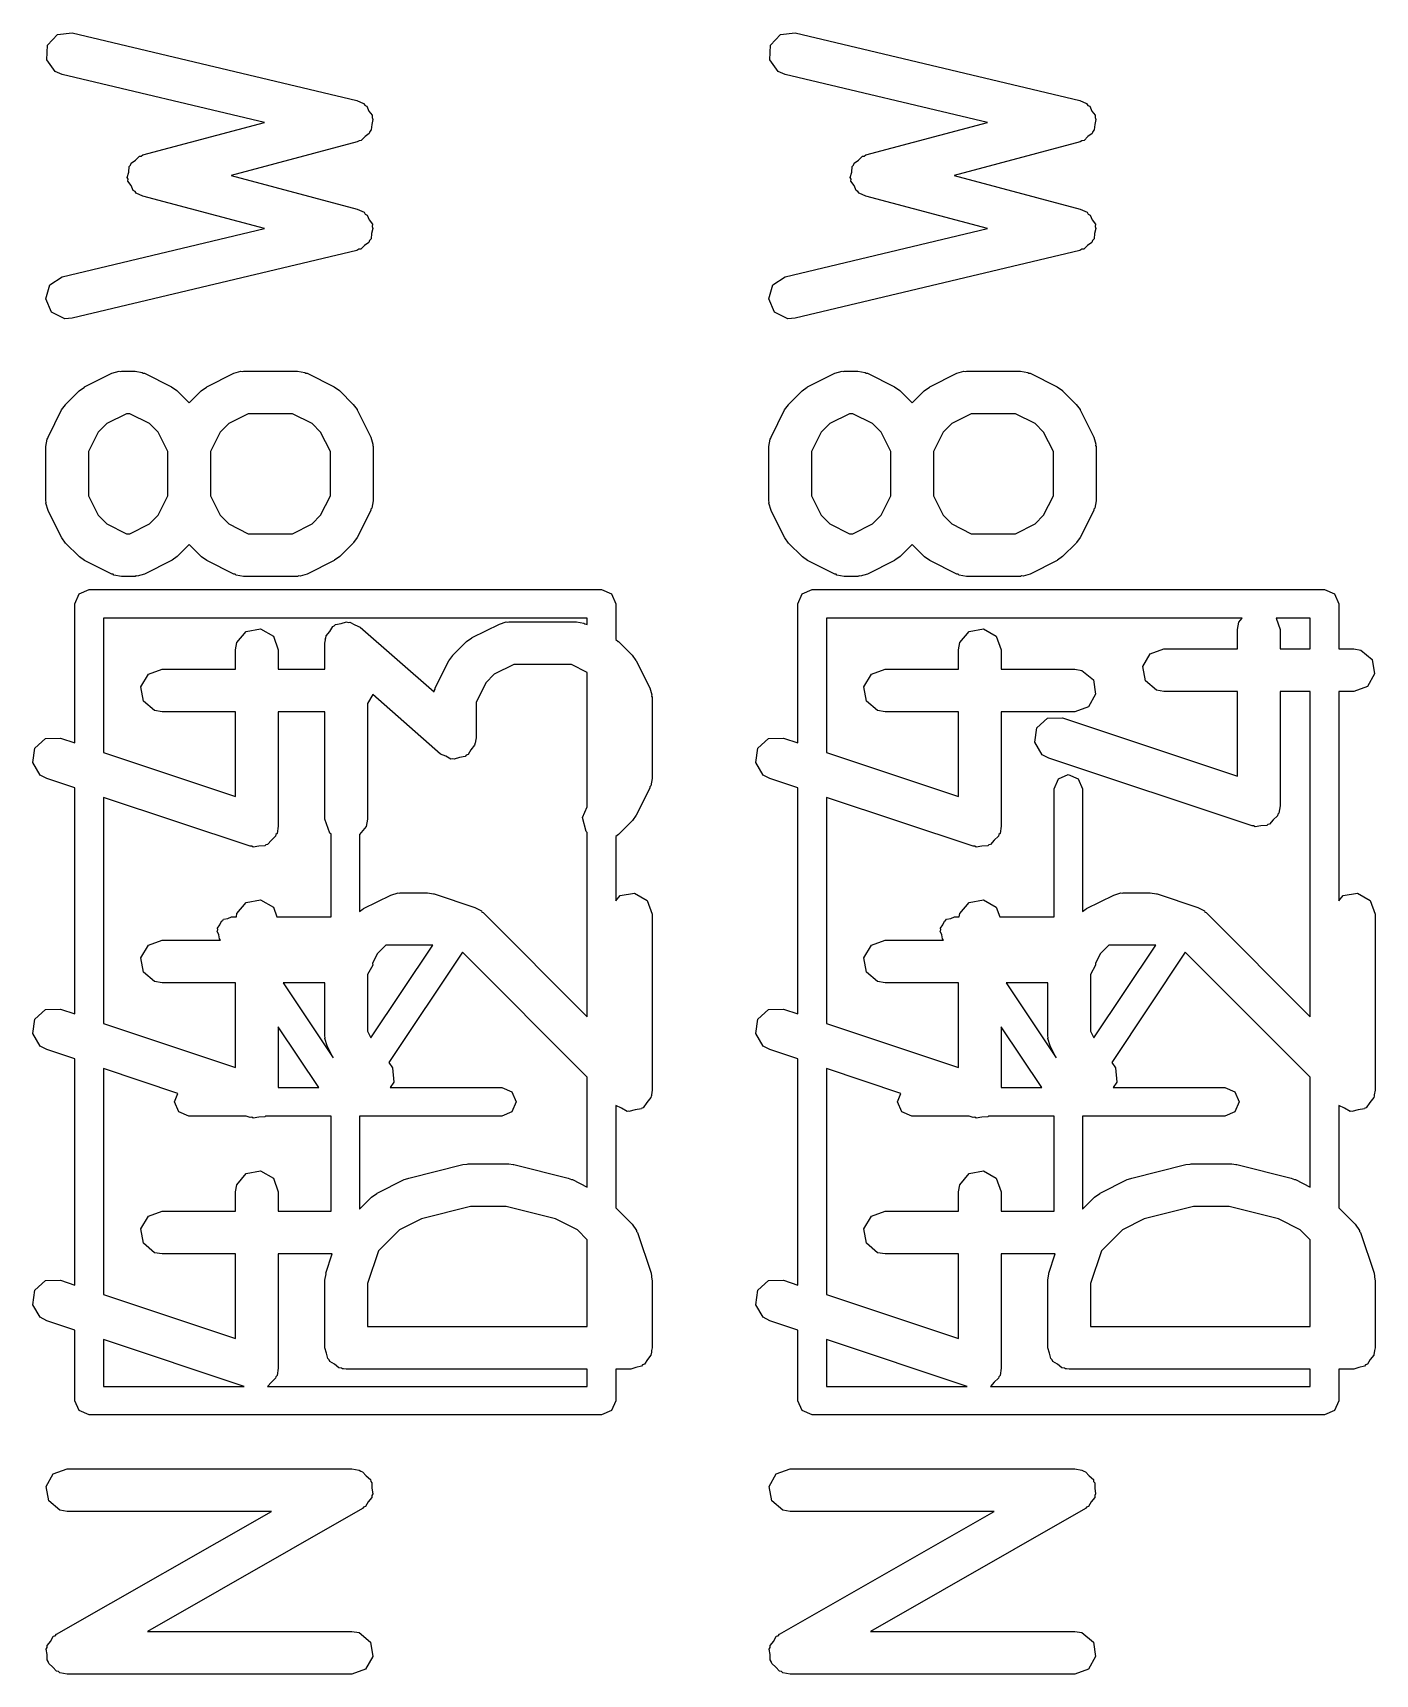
# Model space of a CAD drawing. Extents: x 43 to 269, y -130 to -26.
# Drawn here: x 145.97 to 150.68, y -101.3 to -95.53 of the extents above; entities that cross this region are included whole.
import ezdxf

# ---------------------------------------------------------------- set-up
doc = ezdxf.new("R2010")
doc.units = 0
doc.layers.add('BLACK', color=7, linetype='CONTINUOUS')

msp = doc.modelspace()

# ---------------------------------------------------------------- linework, layer by layer
at = {"layer": 'BLACK', "linetype": 'CONTINUOUS'}
for p, q in [((146.02, -95.5709), (146.055, -95.5336)), ((146.055, -95.5336), (146.106, -95.5277)), ((146.106, -95.5277), (147.106, -95.7658)), ((148.56, -95.5709), (148.595, -95.5336)), ((148.595, -95.5336), (148.646, -95.5277)), ((148.646, -95.5277), (149.646, -95.7658)), ((146.017, -95.6221), (146.02, -95.5709)), ((148.557, -95.6221), (148.56, -95.5709)), ((146.047, -95.6633), (146.017, -95.6221)), ((146.071, -95.6736), (146.047, -95.6633)), ((146.782, -95.8429), (146.071, -95.6736)), ((148.587, -95.6633), (148.557, -95.6221)), ((148.611, -95.6736), (148.587, -95.6633)), ((149.322, -95.8429), (148.611, -95.6736)), ((147.106, -95.7658), (147.13, -95.7761)), ((147.13, -95.7761), (147.135, -95.7825)), ((147.135, -95.7825), (147.142, -95.7858)), ((147.142, -95.7858), (147.149, -95.8025)), ((149.646, -95.7658), (149.67, -95.7761)), ((149.67, -95.7761), (149.675, -95.7825)), ((149.675, -95.7825), (149.682, -95.7858)), ((149.682, -95.7858), (149.689, -95.8025)), ((146.355, -95.9568), (146.782, -95.8429)), ((147.149, -95.8025), (147.16, -95.8173)), ((147.159, -95.8501), (147.157, -95.8685)), ((147.163, -95.8323), (147.159, -95.8501)), ((147.16, -95.8173), (147.16, -95.8252)), ((147.16, -95.8252), (147.163, -95.8323)), ((148.895, -95.9568), (149.322, -95.8429)), ((149.689, -95.8025), (149.7, -95.8173)), ((149.699, -95.8501), (149.697, -95.8685)), ((149.703, -95.8323), (149.699, -95.8501)), ((149.7, -95.8173), (149.7, -95.8252)), ((149.7, -95.8252), (149.703, -95.8323)), ((147.114, -95.9067), (147.108, -95.9112)), ((147.122, -95.9058), (147.114, -95.9067)), ((147.135, -95.8924), (147.122, -95.9058)), ((147.15, -95.8819), (147.135, -95.8924)), ((147.152, -95.8743), (147.15, -95.8819)), ((147.157, -95.8685), (147.152, -95.8743)), ((149.654, -95.9067), (149.648, -95.9112)), ((149.662, -95.9058), (149.654, -95.9067)), ((149.675, -95.8924), (149.662, -95.9058)), ((149.69, -95.8819), (149.675, -95.8924)), ((149.692, -95.8743), (149.69, -95.8819)), ((149.697, -95.8685), (149.692, -95.8743)), ((146.329, -95.975), (146.343, -95.9613)), ((146.343, -95.9613), (146.349, -95.9607)), ((146.349, -95.9607), (146.355, -95.9568)), ((147.108, -95.9112), (146.665, -96.0292)), ((148.869, -95.975), (148.883, -95.9613)), ((148.883, -95.9613), (148.889, -95.9607)), ((148.889, -95.9607), (148.895, -95.9568)), ((149.648, -95.9112), (149.205, -96.0292)), ((146.3, -96.0357), (146.305, -96.0169)), ((146.305, -96.0169), (146.306, -95.9976)), ((146.306, -95.9976), (146.311, -95.9928)), ((146.311, -95.9928), (146.313, -95.9861)), ((146.313, -95.9861), (146.329, -95.975)), ((148.84, -96.0357), (148.845, -96.0169)), ((148.845, -96.0169), (148.846, -95.9976)), ((148.846, -95.9976), (148.851, -95.9928)), ((148.851, -95.9928), (148.853, -95.9861)), ((148.853, -95.9861), (148.869, -95.975)), ((146.303, -96.0419), (146.3, -96.0357)), ((146.302, -96.0487), (146.303, -96.0419)), ((146.313, -96.0646), (146.302, -96.0487)), ((146.321, -96.0822), (146.313, -96.0646)), ((146.327, -96.0851), (146.321, -96.0822)), ((146.665, -96.0292), (147.108, -96.1472)), ((148.843, -96.0419), (148.84, -96.0357)), ((148.842, -96.0487), (148.843, -96.0419)), ((148.853, -96.0646), (148.842, -96.0487)), ((148.861, -96.0822), (148.853, -96.0646)), ((148.867, -96.0851), (148.861, -96.0822)), ((149.205, -96.0292), (149.648, -96.1472)), ((146.331, -96.0907), (146.327, -96.0851)), ((146.355, -96.1017), (146.331, -96.0907)), ((146.782, -96.2156), (146.355, -96.1017)), ((148.871, -96.0907), (148.867, -96.0851)), ((148.895, -96.1017), (148.871, -96.0907)), ((149.322, -96.2156), (148.895, -96.1017)), ((147.108, -96.1472), (147.132, -96.1582)), ((147.132, -96.1582), (147.136, -96.1647)), ((147.136, -96.1647), (147.143, -96.1682)), ((147.143, -96.1682), (147.15, -96.1851)), ((147.15, -96.1851), (147.161, -96.2002)), ((149.648, -96.1472), (149.672, -96.1582)), ((149.672, -96.1582), (149.676, -96.1647)), ((149.676, -96.1647), (149.683, -96.1682)), ((149.683, -96.1682), (149.69, -96.1851)), ((149.69, -96.1851), (149.701, -96.2002)), ((146.071, -96.3848), (146.782, -96.2156)), ((147.157, -96.2513), (147.151, -96.2569)), ((147.158, -96.2329), (147.157, -96.2513)), ((147.163, -96.2153), (147.158, -96.2329)), ((147.161, -96.2002), (147.16, -96.2081)), ((147.16, -96.2081), (147.163, -96.2153)), ((148.611, -96.3848), (149.322, -96.2156)), ((149.697, -96.2513), (149.691, -96.2569)), ((149.698, -96.2329), (149.697, -96.2513)), ((149.703, -96.2153), (149.698, -96.2329)), ((149.701, -96.2002), (149.7, -96.2081)), ((149.7, -96.2081), (149.703, -96.2153)), ((147.106, -96.2927), (146.106, -96.5308)), ((147.113, -96.2883), (147.106, -96.2927)), ((147.12, -96.2876), (147.113, -96.2883)), ((147.133, -96.2746), (147.12, -96.2876)), ((147.149, -96.2644), (147.133, -96.2746)), ((147.151, -96.2569), (147.149, -96.2644)), ((149.646, -96.2927), (148.646, -96.5308)), ((149.653, -96.2883), (149.646, -96.2927)), ((149.66, -96.2876), (149.653, -96.2883)), ((149.673, -96.2746), (149.66, -96.2876)), ((149.689, -96.2644), (149.673, -96.2746)), ((149.691, -96.2569), (149.689, -96.2644)), ((146.014, -96.4622), (146.028, -96.4131)), ((146.028, -96.4131), (146.071, -96.3848)), ((148.554, -96.4622), (148.568, -96.4131)), ((148.568, -96.4131), (148.611, -96.3848)), ((146.034, -96.5093), (146.014, -96.4622)), ((148.574, -96.5093), (148.554, -96.4622)), ((146.08, -96.5323), (146.034, -96.5093)), ((146.106, -96.5308), (146.08, -96.5323)), ((148.62, -96.5323), (148.574, -96.5093)), ((148.646, -96.5308), (148.62, -96.5323)), ((146.246, -96.7241), (146.271, -96.7166)), ((146.271, -96.7166), (146.275, -96.7177)), ((146.275, -96.7177), (146.279, -96.7161)), ((146.279, -96.7161), (146.327, -96.7161)), ((146.327, -96.7161), (146.352, -96.7207)), ((146.674, -96.7241), (146.699, -96.7166)), ((146.699, -96.7166), (146.703, -96.7177)), ((146.703, -96.7177), (146.708, -96.7161)), ((146.708, -96.7161), (146.898, -96.7161)), ((146.898, -96.7161), (146.924, -96.7207)), ((148.786, -96.7241), (148.811, -96.7166)), ((148.811, -96.7166), (148.815, -96.7177)), ((148.815, -96.7177), (148.819, -96.7161)), ((148.819, -96.7161), (148.867, -96.7161)), ((148.867, -96.7161), (148.892, -96.7207)), ((149.214, -96.7241), (149.239, -96.7166)), ((149.239, -96.7166), (149.243, -96.7177)), ((149.243, -96.7177), (149.248, -96.7161)), ((149.248, -96.7161), (149.438, -96.7161)), ((149.438, -96.7161), (149.464, -96.7207)), ((146.131, -96.7857), (146.149, -96.7729)), ((146.149, -96.7729), (146.15, -96.7717)), ((146.15, -96.7717), (146.246, -96.7241)), ((146.352, -96.7207), (146.356, -96.7235)), ((146.356, -96.7235), (146.36, -96.7241)), ((146.36, -96.7241), (146.455, -96.7717)), ((146.455, -96.7717), (146.474, -96.785)), ((146.559, -96.7857), (146.578, -96.7729)), ((146.578, -96.7729), (146.579, -96.7717)), ((146.579, -96.7717), (146.674, -96.7241)), ((146.924, -96.7207), (146.927, -96.7235)), ((146.927, -96.7235), (146.932, -96.7241)), ((146.932, -96.7241), (147.027, -96.7717)), ((147.027, -96.7717), (147.045, -96.785)), ((148.671, -96.7857), (148.689, -96.7729)), ((148.689, -96.7729), (148.69, -96.7717)), ((148.69, -96.7717), (148.786, -96.7241)), ((148.892, -96.7207), (148.896, -96.7235)), ((148.896, -96.7235), (148.9, -96.7241)), ((148.9, -96.7241), (148.995, -96.7717)), ((148.995, -96.7717), (149.014, -96.785)), ((149.099, -96.7857), (149.118, -96.7729)), ((149.118, -96.7729), (149.119, -96.7717)), ((149.119, -96.7717), (149.214, -96.7241)), ((149.464, -96.7207), (149.467, -96.7235)), ((149.467, -96.7235), (149.472, -96.7241)), ((149.472, -96.7241), (149.567, -96.7717)), ((149.567, -96.7717), (149.585, -96.785)), ((146.083, -96.8333), (146.131, -96.7857)), ((146.474, -96.785), (146.475, -96.7857)), ((146.475, -96.7857), (146.517, -96.8279)), ((146.517, -96.8279), (146.559, -96.7857)), ((147.045, -96.785), (147.046, -96.7857)), ((147.046, -96.7857), (147.094, -96.8333)), ((148.623, -96.8333), (148.671, -96.7857)), ((149.014, -96.785), (149.015, -96.7857)), ((149.015, -96.7857), (149.057, -96.8279)), ((149.057, -96.8279), (149.099, -96.7857)), ((149.585, -96.785), (149.586, -96.7857)), ((149.586, -96.7857), (149.634, -96.8333)), ((146.022, -96.9481), (146.069, -96.8528)), ((146.069, -96.8528), (146.083, -96.8348)), ((146.083, -96.8348), (146.083, -96.8333)), ((146.297, -96.8661), (146.228, -96.9004)), ((146.309, -96.8661), (146.297, -96.8661)), ((146.378, -96.9004), (146.309, -96.8661)), ((146.725, -96.8661), (146.657, -96.9004)), ((146.88, -96.8661), (146.725, -96.8661)), ((146.949, -96.9004), (146.88, -96.8661)), ((147.094, -96.8333), (147.107, -96.8517)), ((147.107, -96.8517), (147.108, -96.8528)), ((147.108, -96.8528), (147.156, -96.9481)), ((148.562, -96.9481), (148.609, -96.8528)), ((148.609, -96.8528), (148.623, -96.8348)), ((148.623, -96.8348), (148.623, -96.8333)), ((148.837, -96.8661), (148.768, -96.9004)), ((148.849, -96.8661), (148.837, -96.8661)), ((148.918, -96.9004), (148.849, -96.8661)), ((149.265, -96.8661), (149.197, -96.9004)), ((149.42, -96.8661), (149.265, -96.8661)), ((149.489, -96.9004), (149.42, -96.8661)), ((149.634, -96.8333), (149.647, -96.8517)), ((149.647, -96.8517), (149.648, -96.8528)), ((149.648, -96.8528), (149.696, -96.9481)), ((146.021, -96.9525), (146.022, -96.9481)), ((146.198, -96.9308), (146.164, -96.9993)), ((146.228, -96.9004), (146.198, -96.9308)), ((146.408, -96.9308), (146.378, -96.9004)), ((146.442, -96.9993), (146.408, -96.9308)), ((146.626, -96.9308), (146.592, -96.9993)), ((146.657, -96.9004), (146.626, -96.9308)), ((146.979, -96.9308), (146.949, -96.9004)), ((147.014, -96.9993), (146.979, -96.9308)), ((147.156, -96.9481), (147.163, -96.973)), ((148.561, -96.9525), (148.562, -96.9481)), ((148.738, -96.9308), (148.704, -96.9993)), ((148.768, -96.9004), (148.738, -96.9308)), ((148.948, -96.9308), (148.918, -96.9004)), ((148.982, -96.9993), (148.948, -96.9308)), ((149.166, -96.9308), (149.132, -96.9993)), ((149.197, -96.9004), (149.166, -96.9308)), ((149.519, -96.9308), (149.489, -96.9004)), ((149.554, -96.9993), (149.519, -96.9308)), ((149.696, -96.9481), (149.703, -96.973)), ((146.014, -96.9816), (146.018, -96.956)), ((146.014, -97.1721), (146.014, -96.9816)), ((146.018, -96.956), (146.021, -96.9525)), ((146.164, -96.9993), (146.164, -97.1544)), ((146.442, -97.1544), (146.442, -96.9993)), ((146.592, -96.9993), (146.592, -97.1544)), ((147.014, -97.1544), (147.014, -96.9993)), ((147.163, -96.973), (147.162, -96.9774)), ((147.162, -96.9774), (147.164, -96.9816)), ((147.164, -96.9816), (147.164, -97.1721)), ((148.554, -96.9816), (148.558, -96.956)), ((148.554, -97.1721), (148.554, -96.9816)), ((148.558, -96.956), (148.561, -96.9525)), ((148.704, -96.9993), (148.704, -97.1544)), ((148.982, -97.1544), (148.982, -96.9993)), ((149.132, -96.9993), (149.132, -97.1544)), ((149.554, -97.1544), (149.554, -96.9993)), ((149.703, -96.973), (149.702, -96.9774)), ((149.702, -96.9774), (149.704, -96.9816)), ((149.704, -96.9816), (149.704, -97.1721)), ((146.015, -97.1763), (146.014, -97.1721)), ((146.014, -97.1807), (146.015, -97.1763)), ((146.164, -97.1544), (146.198, -97.2229)), ((146.408, -97.2229), (146.442, -97.1544)), ((146.592, -97.1544), (146.626, -97.2229)), ((146.979, -97.2229), (147.014, -97.1544)), ((147.164, -97.1721), (147.159, -97.1977)), ((148.555, -97.1763), (148.554, -97.1721)), ((148.554, -97.1807), (148.555, -97.1763)), ((148.704, -97.1544), (148.738, -97.2229)), ((148.948, -97.2229), (148.982, -97.1544)), ((149.132, -97.1544), (149.166, -97.2229)), ((149.519, -97.2229), (149.554, -97.1544)), ((149.704, -97.1721), (149.699, -97.1977)), ((146.022, -97.2056), (146.014, -97.1807)), ((146.069, -97.3009), (146.022, -97.2056)), ((146.198, -97.2229), (146.228, -97.2533)), ((146.378, -97.2533), (146.408, -97.2229)), ((146.626, -97.2229), (146.657, -97.2533)), ((146.949, -97.2533), (146.979, -97.2229)), ((147.156, -97.2056), (147.108, -97.3009)), ((147.159, -97.1977), (147.156, -97.2012)), ((147.156, -97.2012), (147.156, -97.2056)), ((148.562, -97.2056), (148.554, -97.1807)), ((148.609, -97.3009), (148.562, -97.2056)), ((148.738, -97.2229), (148.768, -97.2533)), ((148.918, -97.2533), (148.948, -97.2229)), ((149.166, -97.2229), (149.197, -97.2533)), ((149.489, -97.2533), (149.519, -97.2229)), ((149.696, -97.2056), (149.648, -97.3009)), ((149.699, -97.1977), (149.696, -97.2012)), ((149.696, -97.2012), (149.696, -97.2056)), ((146.228, -97.2533), (146.297, -97.2876)), ((146.297, -97.2876), (146.309, -97.2876)), ((146.309, -97.2876), (146.378, -97.2533)), ((146.657, -97.2533), (146.725, -97.2876)), ((146.725, -97.2876), (146.88, -97.2876)), ((146.88, -97.2876), (146.949, -97.2533)), ((148.768, -97.2533), (148.837, -97.2876)), ((148.837, -97.2876), (148.849, -97.2876)), ((148.849, -97.2876), (148.918, -97.2533)), ((149.197, -97.2533), (149.265, -97.2876)), ((149.265, -97.2876), (149.42, -97.2876)), ((149.42, -97.2876), (149.489, -97.2533)), ((146.07, -97.302), (146.069, -97.3009)), ((146.083, -97.3204), (146.07, -97.302)), ((146.131, -97.368), (146.083, -97.3204)), ((146.517, -97.3258), (146.475, -97.368)), ((146.559, -97.368), (146.517, -97.3258)), ((147.094, -97.3204), (147.046, -97.368)), ((147.095, -97.3189), (147.094, -97.3204)), ((147.108, -97.3009), (147.095, -97.3189)), ((148.61, -97.302), (148.609, -97.3009)), ((148.623, -97.3204), (148.61, -97.302)), ((148.671, -97.368), (148.623, -97.3204)), ((149.057, -97.3258), (149.015, -97.368)), ((149.099, -97.368), (149.057, -97.3258)), ((149.634, -97.3204), (149.586, -97.368)), ((149.635, -97.3189), (149.634, -97.3204)), ((149.648, -97.3009), (149.635, -97.3189)), ((146.132, -97.3687), (146.131, -97.368)), ((146.15, -97.382), (146.132, -97.3687)), ((146.246, -97.4297), (146.15, -97.382)), ((146.455, -97.382), (146.36, -97.4297)), ((146.457, -97.3808), (146.455, -97.382)), ((146.475, -97.368), (146.457, -97.3808)), ((146.561, -97.3687), (146.559, -97.368)), ((146.579, -97.382), (146.561, -97.3687)), ((146.674, -97.4297), (146.579, -97.382)), ((147.027, -97.382), (146.932, -97.4297)), ((147.028, -97.3808), (147.027, -97.382)), ((147.046, -97.368), (147.028, -97.3808)), ((148.672, -97.3687), (148.671, -97.368)), ((148.69, -97.382), (148.672, -97.3687)), ((148.786, -97.4297), (148.69, -97.382)), ((148.995, -97.382), (148.9, -97.4297)), ((148.997, -97.3808), (148.995, -97.382)), ((149.015, -97.368), (148.997, -97.3808)), ((149.101, -97.3687), (149.099, -97.368)), ((149.119, -97.382), (149.101, -97.3687)), ((149.214, -97.4297), (149.119, -97.382)), ((149.567, -97.382), (149.472, -97.4297)), ((149.568, -97.3808), (149.567, -97.382)), ((149.586, -97.368), (149.568, -97.3808)), ((146.25, -97.4302), (146.246, -97.4297)), ((146.253, -97.433), (146.25, -97.4302)), ((146.279, -97.4376), (146.253, -97.433)), ((146.327, -97.4376), (146.279, -97.4376)), ((146.331, -97.436), (146.327, -97.4376)), ((146.335, -97.4371), (146.331, -97.436)), ((146.36, -97.4297), (146.335, -97.4371)), ((146.679, -97.4302), (146.674, -97.4297)), ((146.682, -97.433), (146.679, -97.4302)), ((146.708, -97.4376), (146.682, -97.433)), ((146.898, -97.4376), (146.708, -97.4376)), ((146.902, -97.436), (146.898, -97.4376)), ((146.907, -97.4371), (146.902, -97.436)), ((146.932, -97.4297), (146.907, -97.4371)), ((148.79, -97.4302), (148.786, -97.4297)), ((148.793, -97.433), (148.79, -97.4302)), ((148.819, -97.4376), (148.793, -97.433)), ((148.867, -97.4376), (148.819, -97.4376)), ((148.871, -97.436), (148.867, -97.4376)), ((148.875, -97.4371), (148.871, -97.436)), ((148.9, -97.4297), (148.875, -97.4371)), ((149.219, -97.4302), (149.214, -97.4297)), ((149.222, -97.433), (149.219, -97.4302)), ((149.248, -97.4376), (149.222, -97.433)), ((149.438, -97.4376), (149.248, -97.4376)), ((149.442, -97.436), (149.438, -97.4376)), ((149.447, -97.4371), (149.442, -97.436)), ((149.472, -97.4297), (149.447, -97.4371)), ((146.116, -97.534), (146.131, -97.4986)), ((146.131, -97.4986), (146.166, -97.484)), ((146.166, -97.484), (147.966, -97.484)), ((147.966, -97.484), (148.001, -97.4986)), ((148.001, -97.4986), (148.016, -97.534)), ((148.656, -97.534), (148.671, -97.4986)), ((148.671, -97.4986), (148.706, -97.484)), ((148.706, -97.484), (150.506, -97.484)), ((150.506, -97.484), (150.541, -97.4986)), ((150.541, -97.4986), (150.556, -97.534)), ((146.116, -98.0228), (146.116, -97.534)), ((148.016, -97.534), (148.016, -97.6594)), ((148.656, -98.0228), (148.656, -97.534)), ((150.556, -97.534), (150.556, -97.6923)), ((146.216, -97.584), (146.216, -98.0561)), ((147.916, -97.584), (146.216, -97.584)), ((146.685, -97.6703), (146.718, -97.631)), ((146.718, -97.631), (146.768, -97.622)), ((146.768, -97.622), (146.813, -97.6477)), ((146.998, -97.6464), (147.011, -97.631)), ((147.011, -97.631), (147.022, -97.6137)), ((147.022, -97.6137), (147.027, -97.6117)), ((147.027, -97.6117), (147.031, -97.6071)), ((147.031, -97.6071), (147.051, -97.6036)), ((147.051, -97.6036), (147.07, -97.5971)), ((147.07, -97.5971), (147.076, -97.5993)), ((147.076, -97.5993), (147.082, -97.5982)), ((147.082, -97.5982), (147.099, -97.6083)), ((147.099, -97.6083), (147.118, -97.6157)), ((147.118, -97.6157), (147.378, -97.8431)), ((147.511, -97.6526), (147.607, -97.605)), ((147.607, -97.605), (147.631, -97.5976)), ((147.631, -97.5976), (147.636, -97.5986)), ((147.636, -97.5986), (147.64, -97.5971)), ((147.64, -97.5971), (147.878, -97.5971)), ((147.878, -97.5971), (147.904, -97.6016)), ((147.904, -97.6016), (147.907, -97.6045)), ((147.907, -97.6045), (147.912, -97.605)), ((147.912, -97.605), (147.916, -97.6072)), ((147.916, -97.6072), (147.916, -97.584)), ((148.756, -97.584), (148.756, -98.0561)), ((150.217, -97.584), (148.756, -97.584)), ((149.225, -97.6703), (149.258, -97.631)), ((149.258, -97.631), (149.308, -97.622)), ((149.308, -97.622), (149.353, -97.6477)), ((150.2, -97.6245), (150.205, -97.5988)), ((150.2, -97.6923), (150.2, -97.6245)), ((150.205, -97.5988), (150.217, -97.584)), ((150.336, -97.584), (150.35, -97.6245)), ((150.456, -97.584), (150.336, -97.584)), ((150.35, -97.6245), (150.35, -97.6923)), ((150.456, -97.6923), (150.456, -97.584)), ((146.68, -97.6959), (146.685, -97.6703)), ((146.68, -97.7638), (146.68, -97.6959)), ((146.813, -97.6477), (146.83, -97.6959)), ((146.83, -97.6959), (146.83, -97.7638)), ((146.994, -97.6721), (146.996, -97.661)), ((146.994, -97.7638), (146.994, -97.6721)), ((146.995, -97.6575), (146.997, -97.6549)), ((146.996, -97.661), (146.995, -97.6575)), ((146.997, -97.6549), (146.998, -97.6464)), ((147.444, -97.7143), (147.492, -97.6667)), ((147.492, -97.6667), (147.51, -97.6538)), ((147.51, -97.6538), (147.511, -97.6526)), ((148.016, -97.6594), (148.025, -97.666)), ((148.025, -97.666), (148.026, -97.6667)), ((148.026, -97.6667), (148.074, -97.7143)), ((149.22, -97.6959), (149.225, -97.6703)), ((149.22, -97.7638), (149.22, -97.6959)), ((149.353, -97.6477), (149.37, -97.6959)), ((149.37, -97.6959), (149.37, -97.7638)), ((149.894, -97.7099), (149.942, -97.6923)), ((149.942, -97.6923), (150.2, -97.6923)), ((150.35, -97.6923), (150.456, -97.6923)), ((150.556, -97.6923), (150.609, -97.6923)), ((150.609, -97.6923), (150.634, -97.6969)), ((150.634, -97.6969), (150.674, -97.7298)), ((147.382, -97.829), (147.43, -97.7338)), ((147.43, -97.7338), (147.443, -97.7158)), ((147.443, -97.7158), (147.444, -97.7143)), ((147.658, -97.7471), (147.589, -97.7814)), ((147.86, -97.7471), (147.658, -97.7471)), ((147.916, -97.7749), (147.86, -97.7471)), ((148.074, -97.7143), (148.087, -97.7327)), ((148.087, -97.7327), (148.088, -97.7338)), ((148.088, -97.7338), (148.136, -97.829)), ((149.868, -97.7543), (149.894, -97.7099)), ((149.877, -97.8048), (149.868, -97.7543)), ((150.674, -97.7298), (150.682, -97.7804)), ((146.348, -97.8257), (146.374, -97.7813)), ((146.374, -97.7813), (146.422, -97.7638)), ((146.422, -97.7638), (146.68, -97.7638)), ((146.83, -97.7638), (146.994, -97.7638)), ((147.559, -97.8118), (147.525, -97.8803)), ((147.589, -97.7814), (147.559, -97.8118)), ((147.916, -98.2474), (147.916, -97.7749)), ((148.888, -97.8257), (148.914, -97.7813)), ((148.914, -97.7813), (148.962, -97.7638)), ((148.962, -97.7638), (149.22, -97.7638)), ((149.37, -97.7638), (149.629, -97.7638)), ((149.629, -97.7638), (149.654, -97.7683)), ((149.654, -97.7683), (149.694, -97.8013)), ((149.694, -97.8013), (149.702, -97.8518)), ((149.916, -97.8378), (149.877, -97.8048)), ((150.682, -97.7804), (150.657, -97.8248)), ((146.357, -97.8763), (146.348, -97.8257)), ((147.162, -97.8532), (147.144, -97.8845)), ((147.4, -98.0619), (147.162, -97.8532)), ((147.378, -97.8431), (147.379, -97.8369)), ((147.379, -97.8369), (147.382, -97.8335)), ((147.382, -97.8335), (147.382, -97.829)), ((148.136, -97.829), (148.143, -97.854)), ((148.143, -97.854), (148.142, -97.8584)), ((148.142, -97.8584), (148.144, -97.8626)), ((148.144, -97.8626), (148.144, -98.1483)), ((148.897, -97.8763), (148.888, -97.8257)), ((149.702, -97.8518), (149.677, -97.8962)), ((149.942, -97.8423), (149.916, -97.8378)), ((150.2, -97.8423), (149.942, -97.8423)), ((150.2, -98.1395), (150.2, -97.8423)), ((150.456, -97.8423), (150.35, -97.8423)), ((150.35, -97.8423), (150.35, -98.2435)), ((150.456, -98.9848), (150.456, -97.8423)), ((150.609, -97.8423), (150.556, -97.8423)), ((150.556, -97.8423), (150.556, -98.5775)), ((150.657, -97.8248), (150.609, -97.8423)), ((146.396, -97.9092), (146.357, -97.8763)), ((146.422, -97.9138), (146.396, -97.9092)), ((146.68, -97.9138), (146.422, -97.9138)), ((146.68, -98.2109), (146.68, -97.9138)), ((146.83, -97.9138), (146.83, -98.315)), ((146.994, -97.9138), (146.83, -97.9138)), ((146.994, -98.2911), (146.994, -97.9138)), ((147.144, -97.8845), (147.144, -98.2911)), ((147.525, -97.8803), (147.525, -98.0054)), ((148.936, -97.9092), (148.897, -97.8763)), ((148.962, -97.9138), (148.936, -97.9092)), ((149.22, -97.9138), (148.962, -97.9138)), ((149.22, -98.2109), (149.22, -97.9138)), ((149.629, -97.9138), (149.37, -97.9138)), ((149.37, -97.9138), (149.37, -98.315)), ((149.677, -97.8962), (149.629, -97.9138)), ((149.488, -98.0205), (149.495, -97.9697)), ((149.495, -97.9697), (149.533, -97.9357)), ((149.533, -97.9357), (149.585, -97.9343)), ((149.585, -97.9343), (150.2, -98.1395)), ((145.968, -98.0919), (145.975, -98.0411)), ((145.975, -98.0411), (146.013, -98.0071)), ((146.013, -98.0071), (146.065, -98.0057)), ((146.065, -98.0057), (146.116, -98.0228)), ((147.52, -98.0311), (147.507, -98.0466)), ((147.522, -98.0226), (147.52, -98.0311)), ((147.523, -98.02), (147.522, -98.0226)), ((147.525, -98.0054), (147.523, -98.0165)), ((147.523, -98.0165), (147.523, -98.02)), ((148.508, -98.0919), (148.515, -98.0411)), ((148.515, -98.0411), (148.553, -98.0071)), ((148.553, -98.0071), (148.605, -98.0057)), ((148.605, -98.0057), (148.656, -98.0228)), ((149.514, -98.0642), (149.488, -98.0205)), ((145.994, -98.1356), (145.968, -98.0919)), ((146.216, -98.0561), (146.68, -98.2109)), ((147.419, -98.0692), (147.4, -98.0619)), ((147.437, -98.0793), (147.419, -98.0692)), ((147.442, -98.0782), (147.437, -98.0793)), ((147.448, -98.0804), (147.442, -98.0782)), ((147.467, -98.0739), (147.448, -98.0804)), ((147.487, -98.0704), (147.467, -98.0739)), ((147.491, -98.0658), (147.487, -98.0704)), ((147.497, -98.0639), (147.491, -98.0658)), ((147.507, -98.0466), (147.497, -98.0639)), ((148.534, -98.1356), (148.508, -98.0919)), ((148.756, -98.0561), (149.22, -98.2109)), ((149.537, -98.0766), (149.514, -98.0642)), ((150.252, -98.3147), (149.537, -98.0766)), ((146.017, -98.148), (145.994, -98.1356)), ((146.116, -98.1809), (146.017, -98.148)), ((148.144, -98.1483), (148.139, -98.1739)), ((148.557, -98.148), (148.534, -98.1356)), ((148.656, -98.1809), (148.557, -98.148)), ((149.556, -98.184), (149.571, -98.1486)), ((149.571, -98.1486), (149.606, -98.134)), ((149.606, -98.134), (149.641, -98.1486)), ((149.641, -98.1486), (149.656, -98.184)), ((146.116, -98.9752), (146.116, -98.1809)), ((146.732, -98.3861), (146.216, -98.2142)), ((146.216, -98.2142), (146.216, -99.0085)), ((148.136, -98.1818), (148.088, -98.2771)), ((148.139, -98.1739), (148.136, -98.1774)), ((148.136, -98.1774), (148.136, -98.1818)), ((148.656, -98.9752), (148.656, -98.1809)), ((149.272, -98.3861), (148.756, -98.2142)), ((148.756, -98.2142), (148.756, -99.0085)), ((149.556, -98.634), (149.556, -98.184)), ((149.656, -98.184), (149.656, -98.6154)), ((147.899, -98.2846), (147.916, -98.2474)), ((150.342, -98.2736), (150.341, -98.2792)), ((150.346, -98.2692), (150.342, -98.2736)), ((150.35, -98.2435), (150.346, -98.2692)), ((146.83, -98.315), (146.826, -98.3406)), ((147.011, -98.3394), (146.994, -98.2911)), ((147.139, -98.3168), (147.116, -98.3443)), ((147.144, -98.2911), (147.139, -98.3168)), ((147.912, -98.3342), (147.899, -98.2846)), ((148.074, -98.2966), (148.026, -98.3442)), ((148.075, -98.2951), (148.074, -98.2966)), ((148.088, -98.2771), (148.075, -98.2951)), ((149.37, -98.315), (149.366, -98.3406)), ((150.257, -98.3145), (150.252, -98.3147)), ((150.262, -98.3174), (150.257, -98.3145)), ((150.282, -98.3138), (150.262, -98.3174)), ((150.303, -98.3133), (150.282, -98.3138)), ((150.307, -98.3095), (150.303, -98.3133)), ((150.313, -98.3085), (150.307, -98.3095)), ((150.326, -98.2928), (150.313, -98.3085)), ((150.341, -98.2792), (150.326, -98.2928)), ((146.737, -98.3859), (146.732, -98.3861)), ((146.742, -98.3888), (146.737, -98.3859)), ((146.762, -98.3853), (146.742, -98.3888)), ((146.783, -98.3847), (146.762, -98.3853)), ((146.787, -98.3809), (146.783, -98.3847)), ((146.793, -98.3799), (146.787, -98.3809)), ((146.806, -98.3642), (146.793, -98.3799)), ((146.821, -98.3507), (146.806, -98.3642)), ((146.822, -98.345), (146.821, -98.3507)), ((146.826, -98.3406), (146.822, -98.345)), ((147.016, -98.3421), (147.011, -98.3394)), ((147.016, -98.634), (147.016, -98.3421)), ((147.116, -98.3443), (147.116, -98.6154)), ((147.916, -98.337), (147.912, -98.3342)), ((147.916, -98.9848), (147.916, -98.337)), ((148.026, -98.3442), (148.016, -98.3515)), ((148.016, -98.3515), (148.016, -98.5775)), ((149.277, -98.3859), (149.272, -98.3861)), ((149.282, -98.3888), (149.277, -98.3859)), ((149.302, -98.3853), (149.282, -98.3888)), ((149.323, -98.3847), (149.302, -98.3853)), ((149.327, -98.3809), (149.323, -98.3847)), ((149.333, -98.3799), (149.327, -98.3809)), ((149.346, -98.3642), (149.333, -98.3799)), ((149.361, -98.3507), (149.346, -98.3642)), ((149.362, -98.345), (149.361, -98.3507)), ((149.366, -98.3406), (149.362, -98.345)), ((147.13, -98.605), (147.226, -98.5574)), ((147.226, -98.5574), (147.251, -98.55)), ((147.251, -98.55), (147.255, -98.551)), ((147.255, -98.551), (147.259, -98.5495)), ((147.259, -98.5495), (147.354, -98.5495)), ((147.354, -98.5495), (147.376, -98.5534)), ((147.376, -98.5534), (147.378, -98.5533)), ((147.378, -98.5533), (147.521, -98.6009)), ((148.016, -98.5775), (148.031, -98.5595)), ((148.031, -98.5595), (148.082, -98.5506)), ((148.082, -98.5506), (148.126, -98.5763)), ((149.67, -98.605), (149.766, -98.5574)), ((149.766, -98.5574), (149.791, -98.55)), ((149.791, -98.55), (149.795, -98.551)), ((149.795, -98.551), (149.799, -98.5495)), ((149.799, -98.5495), (149.894, -98.5495)), ((149.894, -98.5495), (149.916, -98.5534)), ((149.916, -98.5534), (149.918, -98.5533)), ((149.918, -98.5533), (150.061, -98.6009)), ((150.556, -98.5775), (150.571, -98.5595)), ((150.571, -98.5595), (150.622, -98.5506)), ((150.622, -98.5506), (150.666, -98.5763)), ((146.685, -98.6226), (146.718, -98.5833)), ((146.718, -98.5833), (146.768, -98.5744)), ((146.768, -98.5744), (146.813, -98.6001)), ((146.813, -98.6001), (146.825, -98.634)), ((147.116, -98.6154), (147.129, -98.6062)), ((147.129, -98.6062), (147.13, -98.605)), ((147.521, -98.6009), (147.544, -98.6133)), ((147.544, -98.6133), (147.546, -98.6172)), ((147.546, -98.6172), (147.55, -98.6191)), ((147.55, -98.6191), (147.916, -98.9848)), ((148.126, -98.5763), (148.144, -98.6245)), ((149.225, -98.6226), (149.258, -98.5833)), ((149.258, -98.5833), (149.308, -98.5744)), ((149.308, -98.5744), (149.353, -98.6001)), ((149.353, -98.6001), (149.365, -98.634)), ((149.656, -98.6154), (149.669, -98.6062)), ((149.669, -98.6062), (149.67, -98.605)), ((150.061, -98.6009), (150.084, -98.6133)), ((150.084, -98.6133), (150.086, -98.6172)), ((150.086, -98.6172), (150.09, -98.6191)), ((150.09, -98.6191), (150.456, -98.9848)), ((150.666, -98.5763), (150.684, -98.6245)), ((146.617, -98.6742), (146.625, -98.6621)), ((146.618, -98.6792), (146.617, -98.6742)), ((146.625, -98.6621), (146.631, -98.6486)), ((146.631, -98.6486), (146.635, -98.6467)), ((146.635, -98.6467), (146.638, -98.6424)), ((146.638, -98.6424), (146.653, -98.6396)), ((146.653, -98.6396), (146.666, -98.634)), ((146.666, -98.634), (146.683, -98.634)), ((146.683, -98.634), (146.685, -98.6226)), ((146.825, -98.634), (147.016, -98.634)), ((148.144, -98.6245), (148.144, -99.2435)), ((149.157, -98.6742), (149.165, -98.6621)), ((149.158, -98.6792), (149.157, -98.6742)), ((149.165, -98.6621), (149.171, -98.6486)), ((149.171, -98.6486), (149.175, -98.6467)), ((149.175, -98.6467), (149.178, -98.6424)), ((149.178, -98.6424), (149.193, -98.6396)), ((149.193, -98.6396), (149.206, -98.634)), ((149.206, -98.634), (149.223, -98.634)), ((149.223, -98.634), (149.225, -98.6226)), ((149.365, -98.634), (149.556, -98.634)), ((150.684, -98.6245), (150.684, -99.2435)), ((146.348, -98.7781), (146.374, -98.7337)), ((146.374, -98.7337), (146.422, -98.7161)), ((146.422, -98.7161), (146.627, -98.7161)), ((146.616, -98.684), (146.618, -98.6792)), ((146.622, -98.6974), (146.616, -98.684)), ((146.624, -98.7117), (146.622, -98.6974)), ((146.627, -98.7161), (146.624, -98.7117)), ((147.156, -99.0594), (147.373, -98.734)), ((147.208, -98.734), (147.178, -98.7641)), ((147.373, -98.734), (147.208, -98.734)), ((148.888, -98.7781), (148.914, -98.7337)), ((148.914, -98.7337), (148.962, -98.7161)), ((148.962, -98.7161), (149.167, -98.7161)), ((149.156, -98.684), (149.158, -98.6792)), ((149.162, -98.6974), (149.156, -98.684)), ((149.164, -98.7117), (149.162, -98.6974)), ((149.167, -98.7161), (149.164, -98.7117)), ((149.696, -99.0594), (149.913, -98.734)), ((149.748, -98.734), (149.718, -98.7641)), ((149.913, -98.734), (149.748, -98.734)), ((146.357, -98.8286), (146.348, -98.7781)), ((147.178, -98.7641), (147.161, -98.7973)), ((147.477, -98.7578), (147.219, -99.1453)), ((147.916, -99.197), (147.477, -98.7578)), ((148.897, -98.8286), (148.888, -98.7781)), ((149.718, -98.7641), (149.701, -98.7973)), ((150.017, -98.7578), (149.759, -99.1453)), ((150.456, -99.197), (150.017, -98.7578)), ((146.396, -98.8616), (146.357, -98.8286)), ((147.162, -98.8042), (147.144, -98.8368)), ((147.144, -98.8368), (147.144, -99.0353)), ((147.161, -98.7973), (147.162, -98.8042)), ((148.936, -98.8616), (148.897, -98.8286)), ((149.702, -98.8042), (149.684, -98.8368)), ((149.684, -98.8368), (149.684, -99.0353)), ((149.701, -98.7973), (149.702, -98.8042)), ((146.422, -98.8661), (146.396, -98.8616)), ((146.68, -98.8661), (146.422, -98.8661)), ((146.68, -99.1633), (146.68, -98.8661)), ((146.848, -98.8661), (147.023, -99.1289)), ((146.994, -98.8661), (146.848, -98.8661)), ((146.994, -99.053), (146.994, -98.8661)), ((148.962, -98.8661), (148.936, -98.8616)), ((149.22, -98.8661), (148.962, -98.8661)), ((149.22, -99.1633), (149.22, -98.8661)), ((149.388, -98.8661), (149.563, -99.1289)), ((149.534, -98.8661), (149.388, -98.8661)), ((149.534, -99.053), (149.534, -98.8661)), ((145.975, -98.9935), (146.013, -98.9595)), ((146.013, -98.9595), (146.065, -98.9581)), ((146.065, -98.9581), (146.116, -98.9752)), ((148.515, -98.9935), (148.553, -98.9595)), ((148.553, -98.9595), (148.605, -98.9581)), ((148.605, -98.9581), (148.656, -98.9752)), ((145.968, -99.0443), (145.975, -98.9935)), ((146.216, -99.0085), (146.68, -99.1633)), ((146.973, -99.234), (146.83, -99.0206)), ((146.83, -99.0206), (146.83, -99.234)), ((148.508, -99.0443), (148.515, -98.9935)), ((148.756, -99.0085), (149.22, -99.1633)), ((149.513, -99.234), (149.37, -99.0206)), ((149.37, -99.0206), (149.37, -99.234)), ((145.994, -99.088), (145.968, -99.0443)), ((146.995, -99.0573), (146.994, -99.053)), ((146.994, -99.0616), (146.995, -99.0573)), ((147.002, -99.0866), (146.994, -99.0616)), ((147.144, -99.0353), (147.156, -99.0594)), ((148.534, -99.088), (148.508, -99.0443)), ((149.535, -99.0573), (149.534, -99.053)), ((149.534, -99.0616), (149.535, -99.0573)), ((149.542, -99.0866), (149.534, -99.0616)), ((149.684, -99.0353), (149.696, -99.0594)), ((146.017, -99.1004), (145.994, -99.088)), ((146.116, -99.1333), (146.017, -99.1004)), ((146.116, -99.9276), (146.116, -99.1333)), ((147.023, -99.1289), (147.002, -99.0866)), ((148.557, -99.1004), (148.534, -99.088)), ((148.656, -99.1333), (148.557, -99.1004)), ((148.656, -99.9276), (148.656, -99.1333)), ((149.563, -99.1289), (149.542, -99.0866)), ((146.478, -99.2541), (146.216, -99.1666)), ((146.216, -99.1666), (146.216, -99.9609)), ((147.219, -99.1453), (147.232, -99.1642)), ((147.232, -99.1642), (147.236, -99.2153)), ((147.916, -99.5834), (147.916, -99.197)), ((149.018, -99.2541), (148.756, -99.1666)), ((148.756, -99.1666), (148.756, -99.9609)), ((149.759, -99.1453), (149.772, -99.1642)), ((149.772, -99.1642), (149.776, -99.2153)), ((150.456, -99.5834), (150.456, -99.197)), ((146.466, -99.284), (146.478, -99.2541)), ((146.83, -99.234), (146.973, -99.234)), ((147.236, -99.2153), (147.223, -99.234)), ((147.223, -99.234), (147.616, -99.234)), ((147.616, -99.234), (147.651, -99.2486)), ((147.651, -99.2486), (147.666, -99.284)), ((148.144, -99.2435), (148.141, -99.2596)), ((149.006, -99.284), (149.018, -99.2541)), ((149.37, -99.234), (149.513, -99.234)), ((149.776, -99.2153), (149.763, -99.234)), ((149.763, -99.234), (150.156, -99.234)), ((150.156, -99.234), (150.191, -99.2486)), ((150.191, -99.2486), (150.206, -99.284)), ((150.684, -99.2435), (150.681, -99.2596)), ((146.481, -99.3194), (146.466, -99.284)), ((147.666, -99.284), (147.651, -99.3194)), ((148.036, -99.3061), (148.016, -99.2967)), ((148.016, -99.2967), (148.016, -99.6563)), ((148.056, -99.3174), (148.036, -99.3061)), ((148.084, -99.3124), (148.062, -99.3182)), ((148.106, -99.3085), (148.084, -99.3124)), ((148.108, -99.3058), (148.106, -99.3085)), ((148.112, -99.305), (148.108, -99.3058)), ((148.125, -99.2865), (148.112, -99.305)), ((148.139, -99.2692), (148.125, -99.2865)), ((148.14, -99.2646), (148.139, -99.2692)), ((148.141, -99.2629), (148.14, -99.2646)), ((148.141, -99.2596), (148.141, -99.2629)), ((149.021, -99.3194), (149.006, -99.284)), ((150.206, -99.284), (150.191, -99.3194)), ((150.576, -99.3061), (150.556, -99.2967)), ((150.556, -99.2967), (150.556, -99.6563)), ((150.596, -99.3174), (150.576, -99.3061)), ((150.624, -99.3124), (150.602, -99.3182)), ((150.646, -99.3085), (150.624, -99.3124)), ((150.648, -99.3058), (150.646, -99.3085)), ((150.652, -99.305), (150.648, -99.3058)), ((150.665, -99.2865), (150.652, -99.305)), ((150.679, -99.2692), (150.665, -99.2865)), ((150.68, -99.2646), (150.679, -99.2692)), ((150.681, -99.2629), (150.68, -99.2646)), ((150.681, -99.2596), (150.681, -99.2629)), ((146.516, -99.334), (146.481, -99.3194)), ((146.718, -99.334), (146.516, -99.334)), ((146.732, -99.3385), (146.718, -99.334)), ((146.737, -99.3383), (146.732, -99.3385)), ((146.742, -99.3412), (146.737, -99.3383)), ((146.762, -99.3376), (146.742, -99.3412)), ((146.783, -99.3371), (146.762, -99.3376)), ((146.786, -99.334), (146.783, -99.3371)), ((147.016, -99.334), (146.786, -99.334)), ((147.016, -99.6685), (147.016, -99.334)), ((147.616, -99.334), (147.116, -99.334)), ((147.116, -99.334), (147.116, -99.6615)), ((147.651, -99.3194), (147.616, -99.334)), ((148.059, -99.3168), (148.056, -99.3174)), ((148.062, -99.3182), (148.059, -99.3168)), ((149.056, -99.334), (149.021, -99.3194)), ((149.258, -99.334), (149.056, -99.334)), ((149.272, -99.3385), (149.258, -99.334)), ((149.277, -99.3383), (149.272, -99.3385)), ((149.282, -99.3412), (149.277, -99.3383)), ((149.302, -99.3376), (149.282, -99.3412)), ((149.323, -99.3371), (149.302, -99.3376)), ((149.326, -99.334), (149.323, -99.3371)), ((149.556, -99.334), (149.326, -99.334)), ((149.556, -99.6685), (149.556, -99.334)), ((150.156, -99.334), (149.656, -99.334)), ((149.656, -99.334), (149.656, -99.6615)), ((150.191, -99.3194), (150.156, -99.334)), ((150.599, -99.3168), (150.596, -99.3174)), ((150.602, -99.3182), (150.599, -99.3168)), ((146.685, -99.575), (146.718, -99.5357)), ((146.718, -99.5357), (146.768, -99.5268)), ((146.768, -99.5268), (146.813, -99.5525)), ((147.289, -99.5517), (147.479, -99.5041)), ((147.479, -99.5041), (147.494, -99.503)), ((147.494, -99.503), (147.497, -99.5019)), ((147.497, -99.5019), (147.64, -99.5019)), ((147.64, -99.5019), (147.655, -99.5045)), ((147.655, -99.5045), (147.658, -99.5041)), ((147.658, -99.5041), (147.849, -99.5517)), ((149.225, -99.575), (149.258, -99.5357)), ((149.258, -99.5357), (149.308, -99.5268)), ((149.308, -99.5268), (149.353, -99.5525)), ((149.829, -99.5517), (150.019, -99.5041)), ((150.019, -99.5041), (150.034, -99.503)), ((150.034, -99.503), (150.037, -99.5019)), ((150.037, -99.5019), (150.18, -99.5019)), ((150.18, -99.5019), (150.195, -99.5045)), ((150.195, -99.5045), (150.198, -99.5041)), ((150.198, -99.5041), (150.389, -99.5517)), ((146.68, -99.6007), (146.685, -99.575)), ((146.68, -99.6685), (146.68, -99.6007)), ((146.813, -99.5525), (146.83, -99.6007)), ((146.83, -99.6007), (146.83, -99.6685)), ((147.178, -99.605), (147.273, -99.5574)), ((147.273, -99.5574), (147.286, -99.5537)), ((147.286, -99.5537), (147.289, -99.5517)), ((147.849, -99.5517), (147.861, -99.557)), ((147.861, -99.557), (147.864, -99.5574)), ((147.864, -99.5574), (147.916, -99.5834)), ((149.22, -99.6007), (149.225, -99.575)), ((149.22, -99.6685), (149.22, -99.6007)), ((149.353, -99.5525), (149.37, -99.6007)), ((149.37, -99.6007), (149.37, -99.6685)), ((149.718, -99.605), (149.813, -99.5574)), ((149.813, -99.5574), (149.826, -99.5537)), ((149.826, -99.5537), (149.829, -99.5517)), ((150.389, -99.5517), (150.401, -99.557)), ((150.401, -99.557), (150.404, -99.5574)), ((150.404, -99.5574), (150.456, -99.5834)), ((147.116, -99.6615), (147.158, -99.6191)), ((147.158, -99.6191), (147.177, -99.6062)), ((147.177, -99.6062), (147.178, -99.605)), ((147.506, -99.6519), (147.333, -99.6952)), ((147.631, -99.6519), (147.506, -99.6519)), ((147.804, -99.6952), (147.631, -99.6519)), ((148.016, -99.6563), (148.074, -99.7143)), ((149.656, -99.6615), (149.698, -99.6191)), ((149.698, -99.6191), (149.717, -99.6062)), ((149.717, -99.6062), (149.718, -99.605)), ((150.046, -99.6519), (149.873, -99.6952)), ((150.171, -99.6519), (150.046, -99.6519)), ((150.344, -99.6952), (150.171, -99.6519)), ((150.556, -99.6563), (150.614, -99.7143)), ((146.348, -99.7305), (146.374, -99.6861)), ((146.374, -99.6861), (146.422, -99.6685)), ((146.422, -99.6685), (146.68, -99.6685)), ((146.83, -99.6685), (147.016, -99.6685)), ((147.333, -99.6952), (147.256, -99.7337)), ((147.881, -99.7337), (147.804, -99.6952)), ((148.074, -99.7143), (148.089, -99.7356)), ((148.888, -99.7305), (148.914, -99.6861)), ((148.914, -99.6861), (148.962, -99.6685)), ((148.962, -99.6685), (149.22, -99.6685)), ((149.37, -99.6685), (149.556, -99.6685)), ((149.873, -99.6952), (149.796, -99.7337)), ((150.421, -99.7337), (150.344, -99.6952)), ((150.614, -99.7143), (150.629, -99.7356)), ((146.357, -99.781), (146.348, -99.7305)), ((147.256, -99.7337), (147.182, -99.8078)), ((147.916, -99.7684), (147.881, -99.7337)), ((147.916, -100.073), (147.916, -99.7684)), ((148.089, -99.7356), (148.089, -99.7401)), ((148.089, -99.7401), (148.092, -99.7436)), ((148.092, -99.7436), (148.14, -99.8865)), ((148.897, -99.781), (148.888, -99.7305)), ((149.796, -99.7337), (149.722, -99.8078)), ((150.456, -99.7684), (150.421, -99.7337)), ((150.456, -100.073), (150.456, -99.7684)), ((150.629, -99.7356), (150.629, -99.7401)), ((150.629, -99.7401), (150.632, -99.7436)), ((150.632, -99.7436), (150.68, -99.8865)), ((146.396, -99.814), (146.357, -99.781)), ((146.422, -99.8185), (146.396, -99.814)), ((146.68, -99.8185), (146.422, -99.8185)), ((146.68, -100.116), (146.68, -99.8185)), ((146.83, -99.8185), (146.83, -100.22)), ((147.02, -99.8185), (146.83, -99.8185)), ((146.997, -99.8865), (147.02, -99.8185)), ((147.182, -99.8078), (147.144, -99.9224)), ((148.936, -99.814), (148.897, -99.781)), ((148.962, -99.8185), (148.936, -99.814)), ((149.22, -99.8185), (148.962, -99.8185)), ((149.22, -100.116), (149.22, -99.8185)), ((149.37, -99.8185), (149.37, -100.22)), ((149.56, -99.8185), (149.37, -99.8185)), ((149.537, -99.8865), (149.56, -99.8185)), ((149.722, -99.8078), (149.684, -99.9224)), ((146.994, -99.9102), (146.998, -99.8881)), ((146.998, -99.8881), (146.997, -99.8865)), ((148.14, -99.8865), (148.143, -99.9087)), ((149.534, -99.9102), (149.538, -99.8881)), ((149.538, -99.8881), (149.537, -99.8865)), ((150.68, -99.8865), (150.683, -99.9087)), ((145.968, -99.9967), (145.975, -99.9459)), ((145.975, -99.9459), (146.013, -99.9119)), ((146.013, -99.9119), (146.065, -99.9105)), ((146.065, -99.9105), (146.116, -99.9276)), ((146.994, -100.148), (146.994, -99.9102)), ((147.144, -99.9224), (147.144, -100.073)), ((148.143, -99.9087), (148.144, -99.9102)), ((148.144, -99.9102), (148.144, -100.148)), ((148.508, -99.9967), (148.515, -99.9459)), ((148.515, -99.9459), (148.553, -99.9119)), ((148.553, -99.9119), (148.605, -99.9105)), ((148.605, -99.9105), (148.656, -99.9276)), ((149.534, -100.148), (149.534, -99.9102)), ((149.684, -99.9224), (149.684, -100.073)), ((150.683, -99.9087), (150.684, -99.9102)), ((150.684, -99.9102), (150.684, -100.148)), ((145.994, -100.04), (145.968, -99.9967)), ((146.216, -99.9609), (146.68, -100.116)), ((148.534, -100.04), (148.508, -99.9967)), ((148.756, -99.9609), (149.22, -100.116)), ((146.017, -100.053), (145.994, -100.04)), ((146.116, -100.086), (146.017, -100.053)), ((148.557, -100.053), (148.534, -100.04)), ((148.656, -100.086), (148.557, -100.053)), ((146.116, -100.334), (146.116, -100.086)), ((146.711, -100.284), (146.216, -100.119)), ((146.216, -100.119), (146.216, -100.284)), ((147.144, -100.073), (147.916, -100.073)), ((148.656, -100.334), (148.656, -100.086)), ((149.251, -100.284), (148.756, -100.119)), ((148.756, -100.119), (148.756, -100.284)), ((149.684, -100.073), (150.456, -100.073)), ((147, -100.167), (146.994, -100.148)), ((147.004, -100.186), (147, -100.167)), ((148.139, -100.174), (148.127, -100.189)), ((148.141, -100.164), (148.139, -100.174)), ((148.142, -100.161), (148.141, -100.164)), ((148.144, -100.148), (148.142, -100.158)), ((148.142, -100.158), (148.142, -100.161)), ((149.54, -100.167), (149.534, -100.148)), ((149.544, -100.186), (149.54, -100.167)), ((150.679, -100.174), (150.667, -100.189)), ((150.681, -100.164), (150.679, -100.174)), ((150.682, -100.161), (150.681, -100.164)), ((150.684, -100.148), (150.682, -100.158)), ((150.682, -100.158), (150.682, -100.161)), ((146.83, -100.22), (146.826, -100.245)), ((147.009, -100.19), (147.004, -100.186)), ((147.011, -100.196), (147.009, -100.19)), ((147.028, -100.206), (147.011, -100.196)), ((147.043, -100.219), (147.028, -100.206)), ((147.053, -100.22), (147.043, -100.219)), ((147.056, -100.222), (147.053, -100.22)), ((147.059, -100.222), (147.056, -100.222)), ((147.069, -100.223), (147.059, -100.222)), ((147.916, -100.223), (147.069, -100.223)), ((147.916, -100.284), (147.916, -100.223)), ((148.069, -100.223), (148.016, -100.223)), ((148.016, -100.223), (148.016, -100.334)), ((148.087, -100.217), (148.069, -100.223)), ((148.106, -100.213), (148.087, -100.217)), ((148.11, -100.208), (148.106, -100.213)), ((148.117, -100.206), (148.11, -100.208)), ((148.127, -100.189), (148.117, -100.206)), ((149.37, -100.22), (149.366, -100.245)), ((149.549, -100.19), (149.544, -100.186)), ((149.551, -100.196), (149.549, -100.19)), ((149.568, -100.206), (149.551, -100.196)), ((149.583, -100.219), (149.568, -100.206)), ((149.593, -100.22), (149.583, -100.219)), ((149.596, -100.222), (149.593, -100.22)), ((149.599, -100.222), (149.596, -100.222)), ((149.609, -100.223), (149.599, -100.222)), ((150.456, -100.223), (149.609, -100.223)), ((150.456, -100.284), (150.456, -100.223)), ((150.609, -100.223), (150.556, -100.223)), ((150.556, -100.223), (150.556, -100.334)), ((150.627, -100.217), (150.609, -100.223)), ((150.646, -100.213), (150.627, -100.217)), ((150.65, -100.208), (150.646, -100.213)), ((150.657, -100.206), (150.65, -100.208)), ((150.667, -100.189), (150.657, -100.206)), ((146.216, -100.284), (146.711, -100.284)), ((146.806, -100.269), (146.793, -100.284)), ((146.793, -100.284), (147.916, -100.284)), ((146.821, -100.255), (146.806, -100.269)), ((146.822, -100.25), (146.821, -100.255)), ((146.826, -100.245), (146.822, -100.25)), ((148.756, -100.284), (149.251, -100.284)), ((149.346, -100.269), (149.333, -100.284)), ((149.333, -100.284), (150.456, -100.284)), ((149.361, -100.255), (149.346, -100.269)), ((149.362, -100.25), (149.361, -100.255)), ((149.366, -100.245), (149.362, -100.25)), ((146.131, -100.369), (146.116, -100.334)), ((148.016, -100.334), (148.001, -100.369)), ((148.671, -100.369), (148.656, -100.334)), ((150.556, -100.334), (150.541, -100.369)), ((146.166, -100.384), (146.131, -100.369)), ((147.966, -100.384), (146.166, -100.384)), ((148.001, -100.369), (147.966, -100.384)), ((148.706, -100.384), (148.671, -100.369)), ((150.506, -100.384), (148.706, -100.384)), ((150.541, -100.369), (150.506, -100.384)), ((146.04, -100.591), (146.089, -100.573)), ((146.089, -100.573), (147.089, -100.573)), ((147.089, -100.573), (147.114, -100.578)), ((147.114, -100.578), (147.12, -100.582)), ((148.58, -100.591), (148.629, -100.573)), ((148.629, -100.573), (149.629, -100.573)), ((149.629, -100.573), (149.654, -100.578)), ((149.654, -100.578), (149.66, -100.582)), ((146.015, -100.635), (146.04, -100.591)), ((146.024, -100.686), (146.015, -100.635)), ((147.12, -100.582), (147.126, -100.584)), ((147.126, -100.584), (147.139, -100.598)), ((147.139, -100.598), (147.154, -100.611)), ((147.154, -100.611), (147.155, -100.618)), ((147.155, -100.618), (147.159, -100.623)), ((147.159, -100.623), (147.159, -100.642)), ((148.555, -100.635), (148.58, -100.591)), ((148.564, -100.686), (148.555, -100.635)), ((149.66, -100.582), (149.666, -100.584)), ((149.666, -100.584), (149.679, -100.598)), ((149.679, -100.598), (149.694, -100.611)), ((149.694, -100.611), (149.695, -100.618)), ((149.695, -100.618), (149.699, -100.623)), ((149.699, -100.623), (149.699, -100.642)), ((146.063, -100.719), (146.024, -100.686)), ((147.146, -100.689), (147.137, -100.706)), ((147.159, -100.674), (147.146, -100.689)), ((147.159, -100.642), (147.162, -100.661)), ((147.162, -100.661), (147.159, -100.667)), ((147.159, -100.667), (147.159, -100.674)), ((148.603, -100.719), (148.564, -100.686)), ((149.686, -100.689), (149.677, -100.706)), ((149.699, -100.674), (149.686, -100.689)), ((149.699, -100.642), (149.702, -100.661)), ((149.702, -100.661), (149.699, -100.667)), ((149.699, -100.667), (149.699, -100.674)), ((146.051, -101.155), (146.806, -100.723)), ((146.089, -100.723), (146.063, -100.719)), ((146.806, -100.723), (146.089, -100.723)), ((147.126, -100.713), (146.371, -101.145)), ((147.13, -100.708), (147.126, -100.713)), ((147.137, -100.706), (147.13, -100.708)), ((148.591, -101.155), (149.346, -100.723)), ((148.629, -100.723), (148.603, -100.719)), ((149.346, -100.723), (148.629, -100.723)), ((149.666, -100.713), (148.911, -101.145)), ((149.67, -100.708), (149.666, -100.713)), ((149.677, -100.706), (149.67, -100.708)), ((146.047, -101.16), (146.051, -101.155)), ((146.371, -101.145), (147.089, -101.145)), ((147.089, -101.145), (147.114, -101.149)), ((147.114, -101.149), (147.154, -101.182)), ((148.587, -101.16), (148.591, -101.155)), ((148.911, -101.145), (149.629, -101.145)), ((149.629, -101.145), (149.654, -101.149)), ((149.654, -101.149), (149.694, -101.182)), ((146.015, -101.207), (146.018, -101.201)), ((146.018, -101.226), (146.015, -101.207)), ((146.018, -101.194), (146.031, -101.179)), ((146.018, -101.201), (146.018, -101.194)), ((146.031, -101.179), (146.04, -101.162)), ((146.04, -101.162), (146.047, -101.16)), ((147.154, -101.182), (147.162, -101.233)), ((148.555, -101.207), (148.558, -101.201)), ((148.558, -101.226), (148.555, -101.207)), ((148.558, -101.194), (148.571, -101.179)), ((148.558, -101.201), (148.558, -101.194)), ((148.571, -101.179), (148.58, -101.162)), ((148.58, -101.162), (148.587, -101.16)), ((149.694, -101.182), (149.702, -101.233)), ((146.018, -101.245), (146.018, -101.226)), ((146.022, -101.25), (146.018, -101.245)), ((146.024, -101.257), (146.022, -101.25)), ((146.038, -101.27), (146.024, -101.257)), ((146.051, -101.284), (146.038, -101.27)), ((147.162, -101.233), (147.137, -101.277)), ((148.558, -101.245), (148.558, -101.226)), ((148.562, -101.25), (148.558, -101.245)), ((148.564, -101.257), (148.562, -101.25)), ((148.578, -101.27), (148.564, -101.257)), ((148.591, -101.284), (148.578, -101.27)), ((149.702, -101.233), (149.677, -101.277)), ((146.058, -101.286), (146.051, -101.284)), ((146.063, -101.29), (146.058, -101.286)), ((146.089, -101.295), (146.063, -101.29)), ((147.089, -101.295), (146.089, -101.295)), ((147.137, -101.277), (147.089, -101.295)), ((148.598, -101.286), (148.591, -101.284)), ((148.603, -101.29), (148.598, -101.286)), ((148.629, -101.295), (148.603, -101.29)), ((149.629, -101.295), (148.629, -101.295)), ((149.677, -101.277), (149.629, -101.295))]:
    msp.add_line(p, q, dxfattribs=at)

doc.saveas('drawing.dxf')
